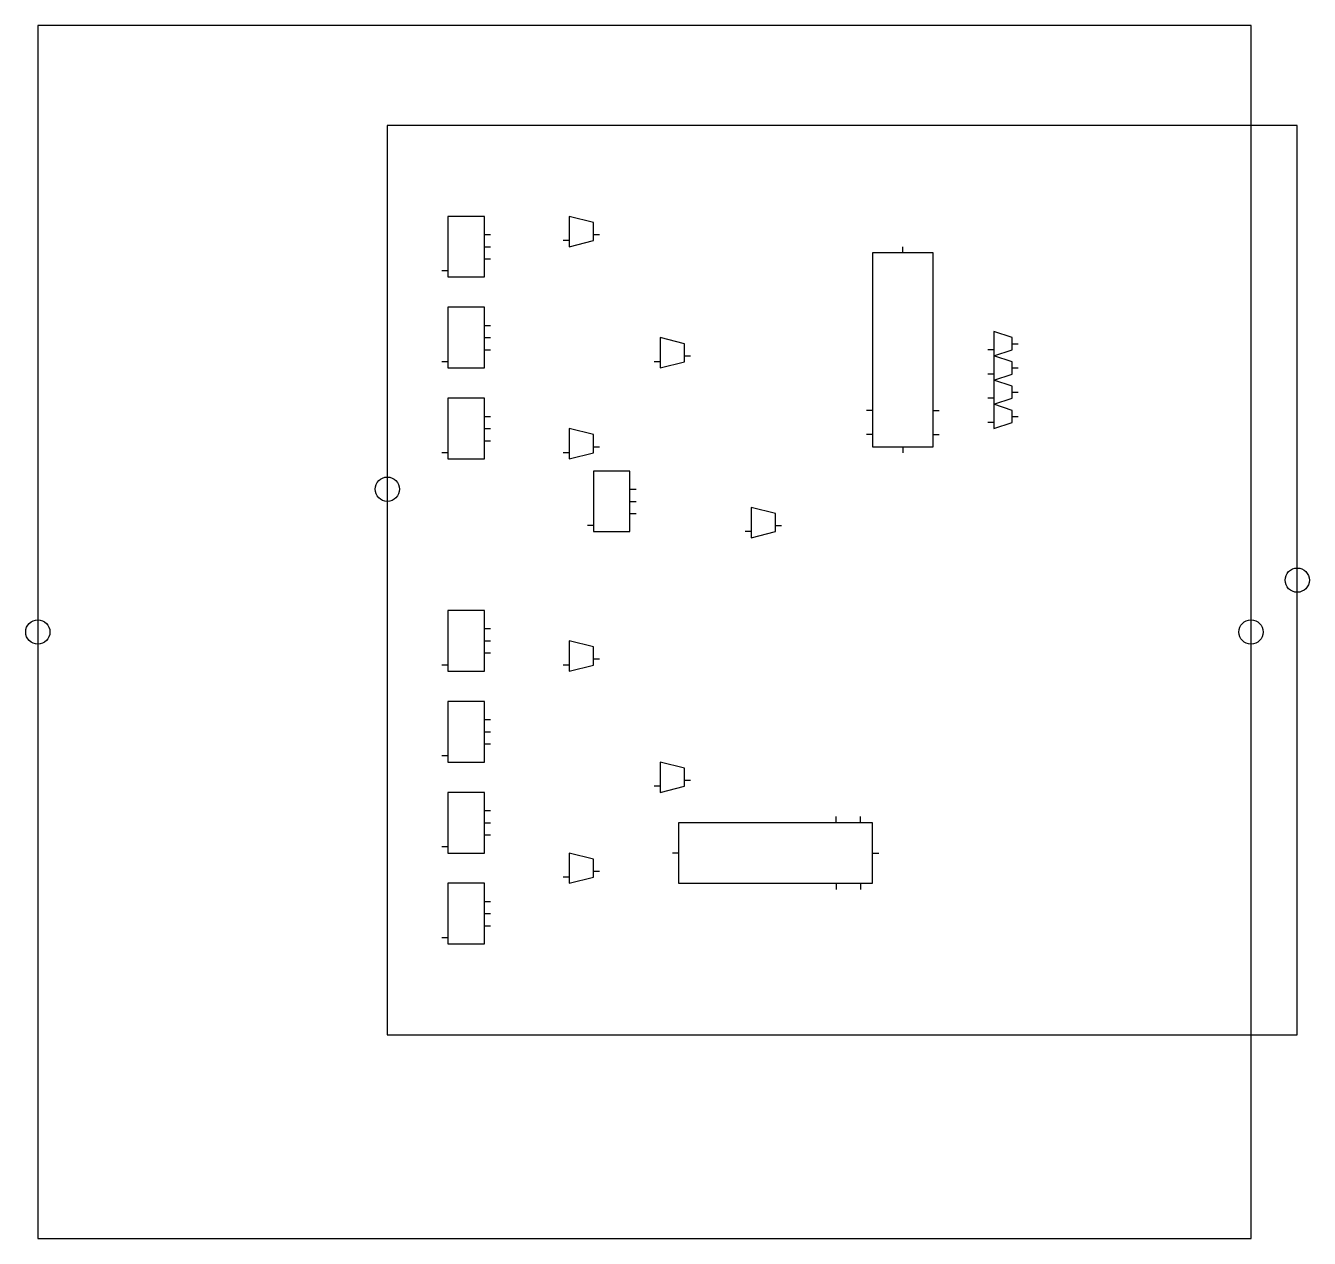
# Model space of a CAD drawing. Header units: metres. Extents: x -2 to 210, y 0 to 200.
import ezdxf

# ---------------------------------------------------------------- set-up
doc = ezdxf.new("R2010")
doc.units = ezdxf.units.M
doc.layers.get('0').update_dxf_attribs({"true_color": 0xffffff})

# ---------------------------------------------------------------- blocks, each defined once
blk = doc.blocks.new('left_pin')
blk.add_line((0, 0), (-1, 0))
blk = doc.blocks.new('right_pin')
blk.add_line((0, 0), (1, 0))
blk = doc.blocks.new('LUT')
blk.add_lwpolyline([(0, 0), (6, 0), (6, 10), (0, 10)], close=True)
for name, p in [('right_pin', (6, 7)), ('right_pin', (6, 5)), ('right_pin', (6, 3)), ('left_pin', (0, 1))]:
    blk.add_blockref(name, p)
blk = doc.blocks.new('MUX2')
blk.add_lwpolyline([(0, 0), (4, 1), (4, 4), (0, 5)], close=True)
for name, p in [('left_pin', (0, 1)), ('right_pin', (4, 2))]:
    blk.add_blockref(name, p)
blk = doc.blocks.new('up_pin')
blk.add_line((0, 0), (0, 1))
blk = doc.blocks.new('down_pin')
blk.add_line((0, 0), (0, -1))
blk = doc.blocks.new('CLA')
blk.add_lwpolyline([(0, 0), (10, 0), (10, 32), (0, 32)], close=True)
for name, p in [('up_pin', (5, 32)), ('left_pin', (0, 6)), ('right_pin', (10, 6)), ('left_pin', (0, 2)), ('down_pin', (5, 0)), ('right_pin', (10, 2))]:
    blk.add_blockref(name, p)
blk = doc.blocks.new('MUX4')
blk.add_lwpolyline([(0, 0), (3, 1), (3, 3), (0, 4)], close=True)
for name, p in [('left_pin', (0, 1)), ('right_pin', (3, 2))]:
    blk.add_blockref(name, p)
blk = doc.blocks.new('circle_pin')
blk.add_circle((0, 0), 2)
blk = doc.blocks.new('SLABL')
blk.add_lwpolyline([(0, 0), (150, 0), (150, 150), (0, 150)], close=True)
for name, p in [('LUT', (10, 125)), ('MUX2', (30, 130)), ('CLA', (80, 97)), ('LUT', (10, 110)), ('MUX2', (45, 110)), ('MUX4', (100, 112)), ('MUX4', (100, 108)), ('MUX4', (100, 104)), ('LUT', (10, 95)), ('MUX4', (100, 100)), ('MUX2', (30, 95)), ('circle_pin', (0, 90)), ('LUT', (34, 83)), ('MUX2', (60, 82)), ('circle_pin', (150, 75)), ('LUT', (10, 60)), ('MUX2', (30, 60)), ('LUT', (10, 45)), ('MUX2', (45, 40)), ('LUT', (10, 30)), ('MUX2', (30, 25)), ('LUT', (10, 15))]:
    blk.add_blockref(name, p)
at = {"rotation": 90}
blk.add_blockref('CLA', (80, 25), dxfattribs=at)
blk = doc.blocks.new('CLCL')
blk.add_lwpolyline([(0, 0), (200, 0), (200, 200), (0, 200)], close=True)
for name, p in [('SLABL', (57.62, 33.55)), ('circle_pin', (0, 100)), ('circle_pin', (200, 100))]:
    blk.add_blockref(name, p)

msp = doc.modelspace()

# ---------------------------------------------------------------- block references
msp.add_blockref('CLCL', (0, 0))

doc.saveas('drawing.dxf')
